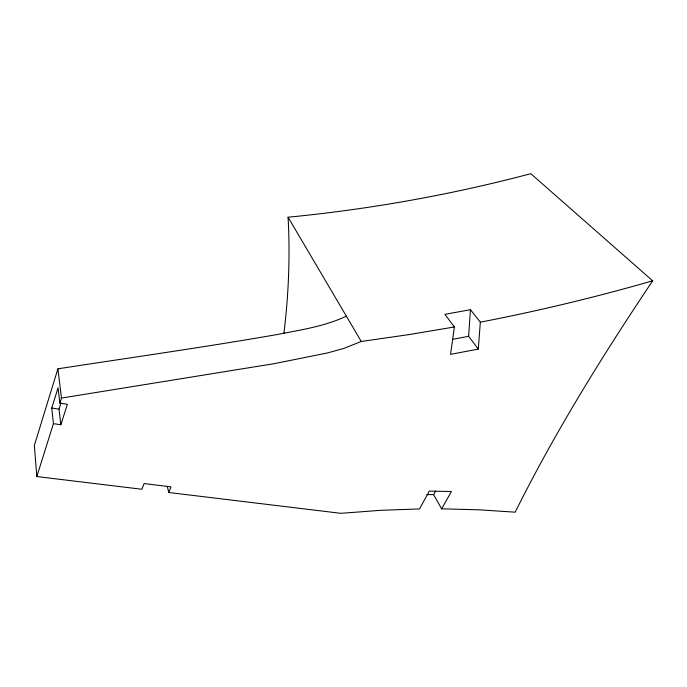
<?xml version="1.0" encoding="UTF-8"?>
<svg xmlns="http://www.w3.org/2000/svg" width="687" height="687" viewBox="0 0 687 687"><rect width="100%" height="100%" fill="white"/><g stroke="black" fill="none" stroke-linecap="round" stroke-linejoin="round"><path stroke-width="1.03" d="M478.307 349.082L468.628 336.321L470.432 309.682L444.927 314.345L454.373 326.986L450.56 354.363L478.307 349.082L480.333 322.16L470.432 309.682M283.886 333.53C288.626 294.972 290.223 256.011 288.076 217.221C369.975 209.234 451.265 194.79 530.802 173.674L652.65 280.811C602.697 355.359 555.199 431.788 515.164 512.176L478.908 509.806L441.655 508.827L433.617 494.649L435.618 491.042M346.36 316.157C325.028 326.299 301.37 329.769 278.407 334.311C205.121 347.141 131.415 357.48 57.888 368.825L34.35 445.459L36.815 476.546L141.908 489.264L144.081 483.545L170.994 486.877L168.762 492.51L340.864 513.326L380.538 510.329L419.499 508.93L429.332 491.085L451.411 491.54L441.655 508.827M51.748 408.035L58.051 387.76L59.881 403.132L67.369 404.291L60.851 424.746L53.431 423.664L51.748 408.035L59.022 409.134L60.851 424.746M36.815 476.546L53.431 423.664M59.881 403.132L61.469 398.074L57.888 368.825M59.022 409.134L60.928 403.08M454.373 326.986L408.353 334.689L361.268 341.473L343.672 348.464L327.364 352.981L274.147 363.672L61.469 398.074M652.65 280.811C595.869 297.162 538.35 310.962 480.333 322.16M452.896 339.266L468.628 336.321M426.816 494.588L433.617 494.649M288.076 217.221L361.268 341.473M167.25 486.25L168.762 492.51"/></g></svg>
